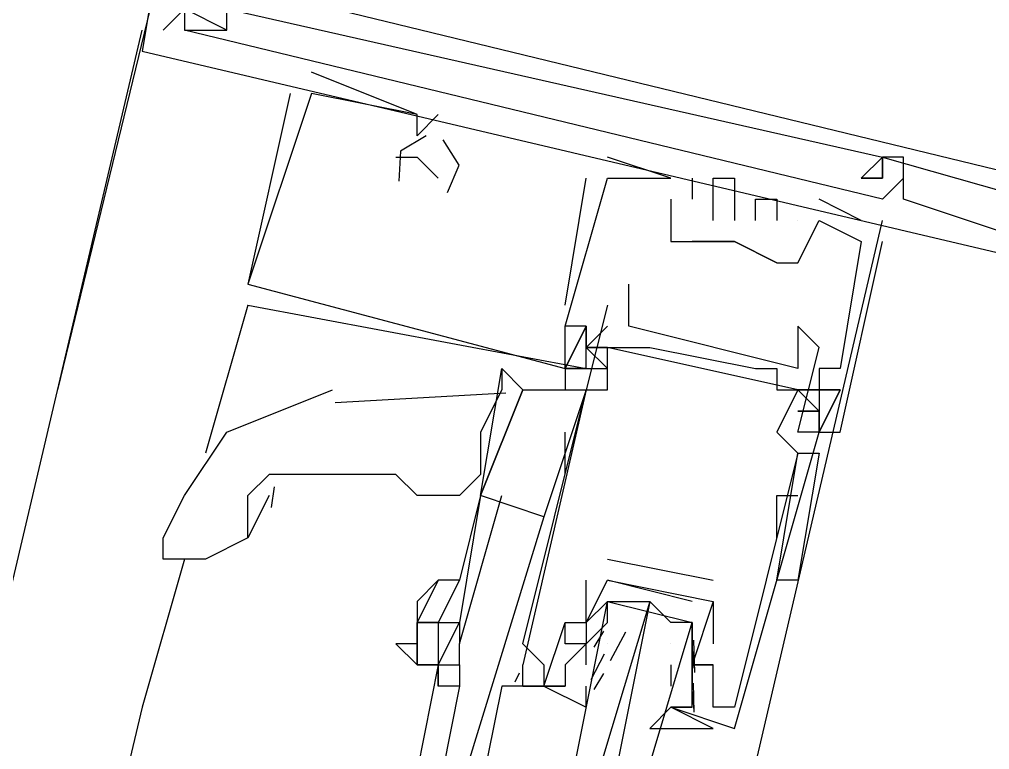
# Model space of a CAD drawing. Header units: feet. Extents: x -84 to 198, y -22 to 181.
# Drawn here: x 115.403 to 116.014, y 67.391 to 67.851 of the extents above; entities that cross this region are included whole.
import ezdxf

# ---------------------------------------------------------------- set-up
doc = ezdxf.new("R2010")
doc.units = ezdxf.units.FT
doc.layers.add('A-LINEA', color=7, linetype='CONTINUOUS')

msp = doc.modelspace()

# ---------------------------------------------------------------- linework, layer by layer
at = {"layer": 'A-LINEA'}
for p, q in [((115.5467, 68.1111), (115.4267, 67.6178)), ((113.8267, 60.8178), (115.48, 67.8444)), ((115.4933, 67.8444), (115.4933, 67.8444)), ((115.4933, 67.8444), (115.4933, 67.8444)), ((115.4933, 67.8444), (115.4933, 67.8444)), ((115.5067, 67.8444), (115.5067, 67.8444)), ((115.5067, 67.8444), (115.5067, 67.8444)), ((115.5067, 67.8444), (115.5067, 67.8444)), ((115.5067, 67.8444), (115.5067, 67.8444)), ((115.5067, 67.8444), (115.5067, 67.8444)), ((115.5067, 67.8444), (115.5067, 67.8444)), ((115.5333, 67.8444), (115.5333, 67.8444)), ((115.5333, 67.8444), (115.5333, 67.8444)), ((115.5333, 67.8444), (115.5333, 67.8444)), ((115.5333, 67.8444), (115.5333, 67.8444)), ((115.5333, 67.8444), (115.5333, 67.8444)), ((115.5333, 67.8444), (115.5333, 67.8444)), ((115.48, 67.8311), (115.48, 67.8311)), ((115.48, 67.8311), (115.48, 67.8311)), ((115.48, 67.8311), (115.48, 67.8311)), ((115.6533, 67.7911), (115.5867, 67.8178)), ((115.5867, 67.8178), (115.5867, 67.8178)), ((115.6533, 67.7911), (115.5867, 67.8178)), ((115.5867, 67.8178), (115.5867, 67.8178)), ((115.6533, 67.7911), (115.5867, 67.8178)), ((115.5867, 67.8178), (115.5867, 67.8178)), ((115.5733, 67.8044), (115.5467, 67.6844)), ((115.5733, 67.8044), (115.5467, 67.6844)), ((115.5733, 67.8044), (115.5467, 67.6844)), ((115.5733, 67.8044), (115.5733, 67.8044)), ((115.5733, 67.8044), (115.5733, 67.8044)), ((115.5733, 67.8044), (115.5733, 67.8044)), ((115.5867, 67.8044), (115.5867, 67.8044)), ((115.5867, 67.8044), (115.5867, 67.8044)), ((115.5867, 67.8044), (115.5867, 67.8044)), ((115.6667, 67.7911), (115.6533, 67.7778)), ((115.6533, 67.7911), (115.6533, 67.7911)), ((115.6533, 67.7911), (115.6533, 67.7911)), ((115.6667, 67.7911), (115.6533, 67.7778)), ((115.6533, 67.7911), (115.6533, 67.7911)), ((115.6533, 67.7911), (115.6533, 67.7911)), ((115.6667, 67.7911), (115.6533, 67.7778)), ((115.6533, 67.7911), (115.6533, 67.7911)), ((115.6533, 67.7911), (115.6533, 67.7911)), ((115.6667, 67.7911), (115.6667, 67.7911)), ((115.6667, 67.7911), (115.6667, 67.7911)), ((115.6667, 67.7911), (115.6667, 67.7911)), ((115.6533, 67.7778), (115.6533, 67.7778)), ((115.6533, 67.7778), (115.6533, 67.7778)), ((115.6533, 67.7778), (115.6533, 67.7778)), ((115.6533, 67.7778), (115.6533, 67.7778)), ((115.6533, 67.7778), (115.6533, 67.7778)), ((115.6533, 67.7778), (115.6533, 67.7778)), ((115.64, 67.7644), (115.64, 67.7644)), ((115.64, 67.7644), (115.64, 67.7644)), ((115.64, 67.7644), (115.64, 67.7644)), ((115.6533, 67.7644), (115.6533, 67.7644)), ((115.6533, 67.7644), (115.6533, 67.7644)), ((115.6533, 67.7644), (115.6533, 67.7644)), ((115.7733, 67.7644), (115.7733, 67.7644)), ((115.7733, 67.7644), (115.7733, 67.7644)), ((115.7733, 67.7644), (115.7733, 67.7644)), ((115.9467, 67.7644), (115.9467, 67.7644)), ((115.9467, 67.7644), (115.9467, 67.7644)), ((115.9467, 67.7644), (115.9467, 67.7644)), ((115.9467, 67.7644), (115.9467, 67.7644)), ((115.9467, 67.7644), (115.9467, 67.7644)), ((115.9467, 67.7644), (115.9467, 67.7644)), ((115.9467, 67.7644), (115.9467, 67.7644)), ((115.9467, 67.7644), (115.9467, 67.7644)), ((115.9467, 67.7644), (115.9467, 67.7644)), ((115.96, 67.7644), (115.96, 67.7644)), ((115.96, 67.7644), (115.96, 67.7644)), ((115.96, 67.7644), (115.96, 67.7644)), ((115.6667, 67.7511), (115.6667, 67.7511)), ((115.6667, 67.7511), (115.6667, 67.7511)), ((115.6667, 67.7511), (115.6667, 67.7511)), ((115.7467, 67.6711), (115.76, 67.7511)), ((115.7467, 67.6711), (115.76, 67.7511)), ((115.7467, 67.6711), (115.76, 67.7511)), ((115.76, 67.7511), (115.76, 67.7511)), ((115.76, 67.7511), (115.76, 67.7511)), ((115.76, 67.7511), (115.76, 67.7511)), ((115.7733, 67.7511), (115.7733, 67.7511)), ((115.7733, 67.7511), (115.7733, 67.7511)), ((115.7733, 67.7511), (115.7733, 67.7511)), ((115.7733, 67.7511), (115.7733, 67.7511)), ((115.7733, 67.7511), (115.7733, 67.7511)), ((115.7733, 67.7511), (115.7733, 67.7511)), ((115.8133, 67.7511), (115.8133, 67.7511)), ((115.8133, 67.7511), (115.8133, 67.7511)), ((115.8133, 67.7511), (115.8133, 67.7511)), ((115.8133, 67.7511), (115.8133, 67.7511)), ((115.8133, 67.7511), (115.8133, 67.7511)), ((115.8133, 67.7511), (115.8133, 67.7511)), ((115.8267, 67.7511), (115.8267, 67.7511)), ((115.8267, 67.7511), (115.8267, 67.7511)), ((115.8267, 67.7511), (115.8267, 67.7511)), ((115.84, 67.7511), (115.84, 67.7511)), ((115.84, 67.7511), (115.84, 67.7511)), ((115.84, 67.7511), (115.84, 67.7511)), ((115.8533, 67.7511), (115.8533, 67.7511)), ((115.8533, 67.7511), (115.8533, 67.7511)), ((115.8533, 67.7511), (115.8533, 67.7511)), ((115.9333, 67.7511), (115.9333, 67.7511)), ((115.9333, 67.7511), (115.9333, 67.7511)), ((115.9333, 67.7511), (115.9333, 67.7511)), ((115.9467, 67.7511), (115.9467, 67.7511)), ((115.9467, 67.7511), (115.9467, 67.7511)), ((115.9467, 67.7511), (115.9467, 67.7511)), ((115.9467, 67.7511), (115.9467, 67.7511)), ((115.9467, 67.7511), (115.9467, 67.7511)), ((115.9467, 67.7511), (115.9467, 67.7511)), ((115.96, 67.7511), (115.96, 67.7511)), ((115.96, 67.7511), (115.96, 67.7511)), ((115.96, 67.7511), (115.96, 67.7511)), ((115.8133, 67.7378), (115.8133, 67.7378)), ((115.8133, 67.7378), (115.8133, 67.7378)), ((115.8133, 67.7378), (115.8133, 67.7378)), ((115.8267, 67.7378), (115.8267, 67.7378)), ((115.8267, 67.7378), (115.8267, 67.7378)), ((115.8267, 67.7378), (115.8267, 67.7378)), ((115.8533, 67.7378), (115.8533, 67.7378)), ((115.8533, 67.7378), (115.8533, 67.7378)), ((115.8533, 67.7378), (115.8533, 67.7378)), ((115.8667, 67.7378), (115.8667, 67.7378)), ((115.8667, 67.7378), (115.8667, 67.7378)), ((115.8667, 67.7378), (115.8667, 67.7378)), ((115.88, 67.7378), (115.88, 67.7378)), ((115.88, 67.7378), (115.88, 67.7378)), ((115.88, 67.7378), (115.88, 67.7378)), ((115.9067, 67.7378), (115.9067, 67.7378)), ((115.9067, 67.7378), (115.9067, 67.7378)), ((115.9067, 67.7378), (115.9067, 67.7378)), ((115.9467, 67.7378), (115.9467, 67.7378)), ((115.9467, 67.7378), (115.9467, 67.7378)), ((115.9467, 67.7378), (115.9467, 67.7378)), ((115.96, 67.7378), (115.96, 67.7378)), ((115.96, 67.7378), (115.96, 67.7378)), ((115.96, 67.7378), (115.96, 67.7378)), ((115.84, 67.7244), (115.84, 67.7244)), ((115.84, 67.7244), (115.84, 67.7244)), ((115.84, 67.7244), (115.84, 67.7244)), ((115.8533, 67.7244), (115.8533, 67.7244)), ((115.8533, 67.7244), (115.8533, 67.7244)), ((115.8533, 67.7244), (115.8533, 67.7244)), ((115.8533, 67.3244), (115.9467, 67.7244)), ((115.8667, 67.7244), (115.8667, 67.7244)), ((115.8667, 67.7244), (115.8667, 67.7244)), ((115.8667, 67.7244), (115.8667, 67.7244)), ((115.88, 67.7244), (115.88, 67.7244)), ((115.88, 67.7244), (115.88, 67.7244)), ((115.88, 67.7244), (115.88, 67.7244)), ((115.8933, 67.7244), (115.8933, 67.7244)), ((115.8933, 67.7244), (115.8933, 67.7244)), ((115.8933, 67.7244), (115.8933, 67.7244)), ((115.8933, 67.7244), (115.8933, 67.7244)), ((115.8933, 67.7244), (115.8933, 67.7244)), ((115.8933, 67.7244), (115.8933, 67.7244)), ((115.9067, 67.7244), (115.9067, 67.7244)), ((115.9067, 67.7244), (115.9067, 67.7244)), ((115.9067, 67.7244), (115.9067, 67.7244)), ((115.9067, 67.7244), (115.9067, 67.7244)), ((115.9067, 67.7244), (115.9067, 67.7244)), ((115.9067, 67.7244), (115.9067, 67.7244)), ((115.9333, 67.7244), (115.9333, 67.7244)), ((115.9333, 67.7244), (115.9333, 67.7244)), ((115.9333, 67.7244), (115.9333, 67.7244)), ((115.8133, 67.7111), (115.8133, 67.7111)), ((115.8133, 67.7111), (115.8133, 67.7111)), ((115.8133, 67.7111), (115.8133, 67.7111)), ((115.8267, 67.7111), (115.8267, 67.7111)), ((115.8267, 67.7111), (115.8267, 67.7111)), ((115.8267, 67.7111), (115.8267, 67.7111)), ((115.8267, 67.7111), (115.8267, 67.7111)), ((115.8533, 67.7111), (115.8533, 67.7111)), ((115.8533, 67.7111), (115.8533, 67.7111)), ((115.8533, 67.7111), (115.8533, 67.7111)), ((115.8533, 67.7111), (115.8533, 67.7111)), ((115.8533, 67.7111), (115.8533, 67.7111)), ((115.9333, 67.7111), (115.9333, 67.7111)), ((115.9333, 67.7111), (115.9333, 67.7111)), ((115.9333, 67.7111), (115.9333, 67.7111)), ((115.9467, 67.7111), (115.9467, 67.7111)), ((115.9467, 67.7111), (115.9467, 67.7111)), ((115.9467, 67.7111), (115.9467, 67.7111)), ((115.88, 67.6978), (115.88, 67.6978)), ((115.88, 67.6978), (115.88, 67.6978)), ((115.88, 67.6978), (115.88, 67.6978)), ((115.8933, 67.6978), (115.8933, 67.6978)), ((115.8933, 67.6978), (115.8933, 67.6978)), ((115.8933, 67.6978), (115.8933, 67.6978)), ((115.5467, 67.6844), (115.5467, 67.6844)), ((115.5467, 67.6844), (115.5467, 67.6844)), ((115.5467, 67.6844), (115.5467, 67.6844)), ((115.5467, 67.6844), (115.5467, 67.6844)), ((115.5467, 67.6844), (115.5467, 67.6844)), ((115.5467, 67.6844), (115.5467, 67.6844)), ((115.7867, 67.6844), (115.7867, 67.6844)), ((115.5467, 67.6711), (115.52, 67.5778)), ((115.5467, 67.6711), (115.5467, 67.6711)), ((115.5467, 67.6711), (115.5467, 67.6711)), ((115.5467, 67.6711), (115.5467, 67.6711)), ((115.5467, 67.6711), (115.5467, 67.6711)), ((115.5467, 67.6711), (115.5467, 67.6711)), ((115.5467, 67.6711), (115.5467, 67.6711)), ((115.7467, 67.6711), (115.7467, 67.6711)), ((115.7467, 67.6711), (115.7467, 67.6711)), ((115.7467, 67.6711), (115.7467, 67.6711)), ((115.7733, 67.6711), (115.76, 67.6178)), ((115.7733, 67.6711), (115.7733, 67.6711)), ((115.7867, 67.6711), (115.7867, 67.6711)), ((115.7467, 67.6578), (115.7467, 67.6578)), ((115.7467, 67.6578), (115.7467, 67.6578)), ((115.7467, 67.6578), (115.7467, 67.6578)), ((115.7467, 67.6578), (115.7467, 67.6578)), ((115.7467, 67.6578), (115.7467, 67.6578)), ((115.7467, 67.6578), (115.7467, 67.6578)), ((115.76, 67.6444), (115.7733, 67.6578)), ((115.76, 67.6444), (115.76, 67.6578)), ((115.76, 67.6578), (115.76, 67.6578)), ((115.76, 67.6578), (115.76, 67.6578)), ((115.76, 67.6444), (115.7733, 67.6578)), ((115.76, 67.6444), (115.76, 67.6578)), ((115.76, 67.6578), (115.76, 67.6578)), ((115.76, 67.6578), (115.76, 67.6578)), ((115.76, 67.6444), (115.7733, 67.6578)), ((115.76, 67.6444), (115.76, 67.6578)), ((115.76, 67.6578), (115.76, 67.6578)), ((115.76, 67.6578), (115.76, 67.6578)), ((115.7867, 67.6578), (115.7867, 67.6578)), ((115.8933, 67.6578), (115.8933, 67.6578)), ((115.76, 67.6444), (115.76, 67.6444)), ((115.76, 67.6444), (115.76, 67.6444)), ((115.76, 67.6444), (115.76, 67.6444)), ((115.7733, 67.6444), (115.7733, 67.6444)), ((115.8933, 67.6178), (115.7733, 67.6444)), ((115.8933, 67.6178), (115.7733, 67.6444)), ((115.8933, 67.6178), (115.7733, 67.6444)), ((115.7867, 67.6444), (115.7867, 67.6444)), ((115.8, 67.6444), (115.8, 67.6444)), ((115.8933, 67.6444), (115.8933, 67.6444)), ((115.9067, 67.6444), (115.9067, 67.6444)), ((115.7067, 67.6311), (115.7067, 67.6311)), ((115.7467, 67.6311), (115.7467, 67.6178)), ((115.7467, 67.6311), (115.7467, 67.6311)), ((115.7467, 67.6311), (115.7467, 67.6311)), ((115.7467, 67.6311), (115.7467, 67.6311)), ((115.7467, 67.6311), (115.7467, 67.6311)), ((115.7467, 67.6311), (115.7467, 67.6311)), ((115.7467, 67.6311), (115.7467, 67.6311)), ((115.76, 67.6311), (115.7733, 67.6311)), ((115.76, 67.6311), (115.76, 67.6311)), ((115.76, 67.6311), (115.7733, 67.6311)), ((115.76, 67.6311), (115.76, 67.6311)), ((115.76, 67.6311), (115.7733, 67.6311)), ((115.76, 67.6311), (115.76, 67.6311)), ((115.8667, 67.6311), (115.8667, 67.6311)), ((115.88, 67.6311), (115.88, 67.6311)), ((115.8933, 67.6311), (115.8933, 67.6311)), ((115.9067, 67.6311), (115.9067, 67.6311)), ((115.9067, 67.6311), (115.9067, 67.6311)), ((115.9067, 67.6311), (115.9067, 67.6311)), ((115.92, 67.6311), (115.92, 67.6311)), ((115.92, 67.6311), (115.92, 67.6311)), ((115.92, 67.6311), (115.92, 67.6311)), ((115.7093, 67.6157), (115.6017, 67.6095)), ((115.76, 67.6178), (115.72, 67.4444)), ((115.76, 67.6178), (115.7333, 67.5378)), ((115.76, 67.6178), (115.76, 67.6178)), ((115.76, 67.6178), (115.76, 67.6178)), ((115.76, 67.6178), (115.76, 67.6178)), ((115.7733, 67.6178), (115.7733, 67.6178)), ((115.88, 67.6178), (115.88, 67.6178)), ((115.8933, 67.6178), (115.8933, 67.6178)), ((115.9067, 67.6178), (115.8933, 67.6178)), ((115.9067, 67.6178), (115.9067, 67.6178)), ((115.9067, 67.6178), (115.9067, 67.6178)), ((115.9067, 67.6178), (115.9067, 67.6178)), ((115.9067, 67.6178), (115.9067, 67.6178)), ((115.92, 67.6178), (115.92, 67.6178)), ((115.92, 67.6178), (115.92, 67.6178)), ((115.92, 67.6178), (115.92, 67.6178)), ((115.9067, 67.6044), (115.9067, 67.6044)), ((115.9067, 67.6044), (115.9067, 67.6044)), ((115.9067, 67.6044), (115.9067, 67.6044)), ((115.9067, 67.6044), (115.9067, 67.6044)), ((115.5333, 67.5911), (115.5333, 67.5911)), ((115.7467, 67.5644), (115.7467, 67.5911)), ((115.88, 67.5911), (115.88, 67.5911)), ((115.8933, 67.5911), (115.8933, 67.5911)), ((115.9067, 67.5911), (115.9067, 67.5911)), ((115.9067, 67.5911), (115.9067, 67.5911)), ((115.9067, 67.5911), (115.9067, 67.5911)), ((115.9067, 67.5911), (115.9067, 67.5911)), ((115.9067, 67.5911), (115.9067, 67.5911)), ((115.9067, 67.5911), (115.9067, 67.5911)), ((115.9067, 67.5911), (115.9067, 67.5911)), ((115.92, 67.5911), (115.92, 67.5911)), ((115.92, 67.5911), (115.92, 67.5911)), ((115.92, 67.5911), (115.92, 67.5911)), ((115.88, 67.4978), (115.8933, 67.5778)), ((115.88, 67.4978), (115.8933, 67.5778)), ((115.8933, 67.5778), (115.8933, 67.5778)), ((115.9067, 67.5778), (115.9067, 67.5778)), ((115.5632, 67.5566), (115.5614, 67.5437)), ((115.56, 67.5511), (115.5467, 67.5244)), ((115.5467, 67.5244), (115.5467, 67.5511)), ((115.68, 67.5511), (115.68, 67.5511)), ((115.6933, 67.5511), (115.68, 67.4978)), ((115.6933, 67.5511), (115.6933, 67.5511)), ((115.6933, 67.5511), (115.6933, 67.5511)), ((115.88, 67.5244), (115.88, 67.5511)), ((115.88, 67.5511), (115.8933, 67.5511)), ((115.7333, 67.5378), (115.68, 67.3644)), ((115.88, 67.5244), (115.88, 67.5244)), ((115.5067, 67.5111), (115.48, 67.4178)), ((115.7733, 67.5111), (115.84, 67.4978)), ((115.7733, 67.5111), (115.7733, 67.5111)), ((115.76, 67.4711), (115.76, 67.4978)), ((115.76, 67.4978), (115.76, 67.4978)), ((115.7733, 67.4978), (115.7733, 67.4978)), ((115.7733, 67.4978), (115.7733, 67.4978)), ((115.8267, 67.4844), (115.7733, 67.4978)), ((115.84, 67.4978), (115.84, 67.4978)), ((115.8933, 67.4978), (115.8933, 67.4978)), ((115.8, 67.4844), (115.8, 67.4844)), ((115.84, 67.4844), (115.84, 67.4844)), ((115.84, 67.4844), (115.84, 67.4844)), ((115.7467, 67.4711), (115.7467, 67.4711)), ((115.7467, 67.4711), (115.7467, 67.4711)), ((115.76, 67.4711), (115.76, 67.4711)), ((115.76, 67.4711), (115.76, 67.4711)), ((115.7733, 67.4711), (115.7733, 67.4711)), ((115.7649, 67.4556), (115.7711, 67.4657)), ((115.7753, 67.4473), (115.785, 67.4652)), ((115.6533, 67.4578), (115.64, 67.4578)), ((115.72, 67.4578), (115.72, 67.4578)), ((115.7467, 67.4578), (115.7467, 67.4578)), ((115.76, 67.4578), (115.76, 67.4578)), ((115.76, 67.4444), (115.76, 67.4578)), ((115.7733, 67.4578), (115.7733, 67.4578)), ((115.8133, 67.4578), (115.8133, 67.4578)), ((115.8275, 67.46), (115.8281, 67.4396)), ((115.84, 67.4578), (115.84, 67.4578)), ((115.7631, 67.4352), (115.7715, 67.4515)), ((115.8268, 67.4542), (115.8278, 67.4423)), ((115.6533, 67.4444), (115.6533, 67.4444)), ((115.6667, 67.4444), (115.6533, 67.3778)), ((115.6667, 67.4444), (115.6667, 67.4311)), ((115.6667, 67.4444), (115.6667, 67.4444)), ((115.68, 67.4444), (115.68, 67.4311)), ((115.72, 67.4444), (115.72, 67.4444)), ((115.7333, 67.4444), (115.7333, 67.4444)), ((115.76, 67.4444), (115.76, 67.4444)), ((115.8133, 67.4444), (115.8133, 67.4311)), ((115.8133, 67.4444), (115.8133, 67.4444)), ((115.8267, 67.4444), (115.8267, 67.4444)), ((115.8267, 67.4444), (115.8267, 67.4444)), ((115.84, 67.4444), (115.84, 67.4444)), ((115.84, 67.4444), (115.84, 67.4444)), ((115.7151, 67.4338), (115.7179, 67.4394)), ((115.7151, 67.4338), (115.7179, 67.4394)), ((115.7151, 67.4338), (115.7179, 67.4394)), ((115.7649, 67.4289), (115.7711, 67.4391)), ((115.68, 67.4311), (115.6667, 67.3644)), ((115.7067, 67.4311), (115.7067, 67.4311)), ((115.7067, 67.4311), (115.7067, 67.4311)), ((115.7067, 67.4311), (115.7067, 67.4311)), ((115.72, 67.4311), (115.7467, 67.4311)), ((115.72, 67.4311), (115.72, 67.4311)), ((115.7333, 67.4311), (115.7333, 67.4311)), ((115.7467, 67.4311), (115.7467, 67.4311)), ((115.8133, 67.4311), (115.8133, 67.4311)), ((115.8267, 67.4311), (115.8267, 67.4311)), ((115.8274, 67.4329), (115.8277, 67.4146)), ((115.8268, 67.4276), (115.8278, 67.4157)), ((115.48, 67.4178), (114.7733, 64.4178)), ((115.8133, 67.4178), (115.8133, 67.4178)), ((115.8267, 67.4178), (115.8267, 67.4178)), ((115.84, 67.4178), (115.84, 67.4178)), ((115.8533, 67.4178), (115.8533, 67.4178)), ((115.8533, 67.4044), (115.8533, 67.4044))]:
    msp.add_line(p, q, dxfattribs=at)
for points in [[(115.5067, 67.9911), (115.48, 67.8311), (116.16, 67.6711), (116.16, 67.6844), (116.1467, 67.6844)], [(115.5067, 67.9911), (115.48, 67.8311), (116.16, 67.6711), (116.16, 67.6844), (116.1467, 67.6844)], [(115.5067, 67.9911), (115.48, 67.8311), (116.16, 67.6711), (116.16, 67.6844), (116.1467, 67.6844)], [(115.4933, 67.8444), (115.5067, 67.8578), (115.52, 67.8578), (115.5067, 67.8711), (115.5333, 67.9644)], [(115.4933, 67.8444), (115.5067, 67.8578), (115.52, 67.8578), (115.5067, 67.8711), (115.5333, 67.9644)], [(115.4933, 67.8444), (115.5067, 67.8578), (115.52, 67.8578), (115.5067, 67.8711), (115.5333, 67.9644)], [(116.0533, 67.8444), (116.04, 67.7511), (115.5467, 67.8711), (115.56, 67.9511)], [(116.0533, 67.8444), (116.04, 67.7511), (115.5467, 67.8711), (115.56, 67.9511)], [(116.0533, 67.8444), (116.04, 67.7511), (115.5467, 67.8711), (115.56, 67.9511)], [(116.1067, 67.9378), (116.0933, 67.9378), (116.0933, 67.9244), (116.04, 67.7111), (115.96, 67.7378), (115.96, 67.7644), (115.9467, 67.7644), (115.9467, 67.7511)], [(116.1067, 67.9378), (116.0933, 67.9378), (116.0933, 67.9244), (116.04, 67.7111), (115.96, 67.7378), (115.96, 67.7644), (115.9467, 67.7644), (115.9467, 67.7511)], [(116.1067, 67.9378), (116.0933, 67.9378), (116.0933, 67.9244), (116.04, 67.7111), (115.96, 67.7378), (115.96, 67.7644), (115.9467, 67.7644), (115.9467, 67.7511)], [(115.5333, 67.8444), (115.5067, 67.8578), (115.5067, 67.8444), (115.5333, 67.8444), (115.5333, 67.8578), (115.9467, 67.7644), (115.9333, 67.7511), (115.9467, 67.7511), (115.9467, 67.7644), (116.04, 67.7378)], [(115.5333, 67.8444), (115.5067, 67.8578), (115.5067, 67.8444), (115.5333, 67.8444), (115.5333, 67.8578), (115.9467, 67.7644), (115.9333, 67.7511), (115.9467, 67.7511), (115.9467, 67.7644), (116.04, 67.7378)], [(115.5333, 67.8444), (115.5067, 67.8578), (115.5067, 67.8444), (115.5333, 67.8444), (115.5333, 67.8578), (115.9467, 67.7644), (115.9333, 67.7511), (115.9467, 67.7511), (115.9467, 67.7644), (116.04, 67.7378)], [(115.96, 67.7511), (115.9467, 67.7378), (115.5067, 67.8444)], [(115.96, 67.7511), (115.9467, 67.7378), (115.5067, 67.8444)], [(115.96, 67.7511), (115.9467, 67.7378), (115.5067, 67.8444)], [(115.6533, 67.7778), (115.6533, 67.7911), (115.5867, 67.8044), (115.5467, 67.6844), (115.7467, 67.6311), (115.7467, 67.6578), (115.7467, 67.6578)], [(115.6533, 67.7778), (115.6533, 67.7911), (115.5867, 67.8044), (115.5467, 67.6844), (115.7467, 67.6311), (115.7467, 67.6578), (115.7467, 67.6578)], [(115.6533, 67.7778), (115.6533, 67.7911), (115.5867, 67.8044), (115.5467, 67.6844), (115.7467, 67.6311), (115.7467, 67.6578), (115.7467, 67.6578)], [(115.659, 67.7778), (115.6428, 67.7681), (115.6419, 67.7493)], [(115.659, 67.7778), (115.6428, 67.7681), (115.6419, 67.7493)], [(115.659, 67.7778), (115.6428, 67.7681), (115.6419, 67.7493)], [(115.6724, 67.7421), (115.6799, 67.7593), (115.6698, 67.7752)], [(115.6724, 67.7421), (115.6799, 67.7593), (115.6698, 67.7752)], [(115.6724, 67.7421), (115.6799, 67.7593), (115.6698, 67.7752)], [(115.64, 67.7644), (115.6533, 67.7644), (115.6533, 67.7644), (115.6667, 67.7511)], [(115.64, 67.7644), (115.6533, 67.7644), (115.6533, 67.7644), (115.6667, 67.7511)], [(115.64, 67.7644), (115.6533, 67.7644), (115.6533, 67.7644), (115.6667, 67.7511)], [(115.8133, 67.7511), (115.8133, 67.7511), (115.7733, 67.7644)], [(115.8133, 67.7511), (115.8133, 67.7511), (115.7733, 67.7644)], [(115.8133, 67.7511), (115.8133, 67.7511), (115.7733, 67.7644)], [(115.9467, 67.7511), (115.9333, 67.7511), (115.9333, 67.7511), (115.9467, 67.7644)], [(115.9467, 67.7511), (115.9333, 67.7511), (115.9333, 67.7511), (115.9467, 67.7644)], [(115.9467, 67.7511), (115.9333, 67.7511), (115.9333, 67.7511), (115.9467, 67.7644)], [(115.5467, 67.6711), (115.76, 67.6311), (115.7467, 67.6311), (115.76, 67.6578), (115.76, 67.6444), (115.76, 67.6578), (115.7467, 67.6578), (115.7733, 67.7511), (115.8133, 67.7511)], [(115.5467, 67.6711), (115.76, 67.6311), (115.7467, 67.6311), (115.76, 67.6578), (115.76, 67.6444), (115.76, 67.6578), (115.7467, 67.6578), (115.7733, 67.7511), (115.8133, 67.7511)], [(115.5467, 67.6711), (115.76, 67.6311), (115.7467, 67.6311), (115.76, 67.6578), (115.76, 67.6444), (115.76, 67.6578), (115.7467, 67.6578), (115.7733, 67.7511), (115.8133, 67.7511)], [(115.8267, 67.7511), (115.8267, 67.7378), (115.8267, 67.7378)], [(115.8267, 67.7511), (115.8267, 67.7378), (115.8267, 67.7378)], [(115.8267, 67.7511), (115.8267, 67.7378), (115.8267, 67.7378)], [(115.84, 67.7244), (115.84, 67.7511), (115.8533, 67.7511), (115.8533, 67.7378), (115.8533, 67.7244), (115.8533, 67.7244)], [(115.84, 67.7244), (115.84, 67.7511), (115.8533, 67.7511), (115.8533, 67.7378), (115.8533, 67.7244), (115.8533, 67.7244)], [(115.84, 67.7244), (115.84, 67.7511), (115.8533, 67.7511), (115.8533, 67.7378), (115.8533, 67.7244), (115.8533, 67.7244)], [(115.8133, 67.7378), (115.8133, 67.7111), (115.8267, 67.7111), (115.8533, 67.7111), (115.88, 67.6978), (115.8933, 67.6978), (115.9067, 67.7244), (115.9333, 67.7111), (115.92, 67.6311), (115.9067, 67.6311), (115.9067, 67.6178), (115.92, 67.6178), (115.9067, 67.5911), (115.9067, 67.6044), (115.9067, 67.5911), (115.92, 67.5911), (115.9467, 67.7111)], [(115.8133, 67.7378), (115.8133, 67.7111), (115.8267, 67.7111), (115.8533, 67.7111), (115.88, 67.6978), (115.8933, 67.6978), (115.9067, 67.7244), (115.9333, 67.7111), (115.92, 67.6311), (115.9067, 67.6311), (115.9067, 67.6178), (115.92, 67.6178), (115.9067, 67.5911), (115.9067, 67.6044), (115.9067, 67.5911), (115.92, 67.5911), (115.9467, 67.7111)], [(115.8133, 67.7378), (115.8133, 67.7111), (115.8267, 67.7111), (115.8533, 67.7111), (115.88, 67.6978), (115.8933, 67.6978), (115.9067, 67.7244), (115.9333, 67.7111), (115.92, 67.6311), (115.9067, 67.6311), (115.9067, 67.6178), (115.92, 67.6178), (115.9067, 67.5911), (115.9067, 67.6044), (115.9067, 67.5911), (115.92, 67.5911), (115.9467, 67.7111)], [(115.8667, 67.7244), (115.8667, 67.7378), (115.88, 67.7378), (115.88, 67.7244), (115.88, 67.7244)], [(115.8667, 67.7244), (115.8667, 67.7378), (115.88, 67.7378), (115.88, 67.7244), (115.88, 67.7244)], [(115.8667, 67.7244), (115.8667, 67.7378), (115.88, 67.7378), (115.88, 67.7244), (115.88, 67.7244)], [(115.9333, 67.7244), (115.9333, 67.7244), (115.9067, 67.7378)], [(115.9333, 67.7244), (115.9333, 67.7244), (115.9067, 67.7378)], [(115.9333, 67.7244), (115.9333, 67.7244), (115.9067, 67.7378)], [(115.88, 67.6978), (115.8533, 67.7111), (115.8533, 67.7111), (115.8267, 67.7111)], [(115.9067, 67.6444), (115.8933, 67.6578), (115.8933, 67.6311), (115.7867, 67.6578), (115.7867, 67.6844)], [(115.76, 67.6311), (115.76, 67.6311), (115.76, 67.6578), (115.76, 67.6578), (115.7467, 67.6311), (115.76, 67.6311)], [(115.76, 67.6311), (115.76, 67.6311), (115.76, 67.6578), (115.76, 67.6578), (115.7467, 67.6311), (115.76, 67.6311)], [(115.76, 67.6311), (115.76, 67.6311), (115.76, 67.6578), (115.76, 67.6578), (115.7467, 67.6311), (115.76, 67.6311)], [(115.72, 67.4578), (115.76, 67.6178), (115.7733, 67.6178), (115.7733, 67.6444), (115.7867, 67.6444), (115.8, 67.6444), (115.8667, 67.6311), (115.88, 67.6311), (115.88, 67.6178), (115.8933, 67.6178), (115.88, 67.5911), (115.8933, 67.5778), (115.8533, 67.4178), (115.84, 67.4178), (115.84, 67.4444), (115.84, 67.4444)], [(115.7733, 67.6444), (115.76, 67.6444), (115.7733, 67.6444)], [(115.7733, 67.6311), (115.76, 67.6444), (115.7733, 67.6311)], [(115.7733, 67.6311), (115.76, 67.6444), (115.7733, 67.6444), (115.76, 67.6444), (115.7733, 67.6444)], [(115.7733, 67.6444), (115.76, 67.6444), (115.7733, 67.6444)], [(115.7733, 67.6311), (115.76, 67.6444), (115.7733, 67.6311)], [(115.7733, 67.6311), (115.76, 67.6444), (115.7733, 67.6444), (115.76, 67.6444), (115.7733, 67.6444)], [(115.7733, 67.6444), (115.76, 67.6444), (115.7733, 67.6444)], [(115.7733, 67.6311), (115.76, 67.6444), (115.7733, 67.6311)], [(115.7733, 67.6311), (115.76, 67.6444), (115.7733, 67.6444), (115.76, 67.6444), (115.7733, 67.6444)], [(115.8267, 67.4178), (115.8133, 67.4178), (115.8533, 67.4044), (115.9067, 67.5911), (115.8933, 67.5911), (115.9067, 67.6444)], [(115.7067, 67.6311), (115.7067, 67.6178), (115.6933, 67.5911), (115.6933, 67.5644), (115.68, 67.5511)], [(115.6933, 67.5511), (115.6933, 67.5511), (115.7067, 67.6311), (115.72, 67.6178), (115.6933, 67.5511), (115.6933, 67.5511), (115.6933, 67.5511)], [(115.4933, 67.5244), (115.5067, 67.5511), (115.5333, 67.5911), (115.6, 67.6178)], [(115.7333, 67.5378), (115.6933, 67.5511), (115.72, 67.6178), (115.76, 67.6178)], [(115.9067, 67.6044), (115.8933, 67.6178), (115.9067, 67.6178), (115.8933, 67.6178), (115.9067, 67.6044), (115.8933, 67.6044), (115.9067, 67.6044), (115.8933, 67.6044), (115.9067, 67.6044), (115.8933, 67.6044)], [(115.9067, 67.5911), (115.9067, 67.5911), (115.92, 67.6178), (115.9067, 67.6178), (115.9067, 67.5911)], [(115.8933, 67.5778), (115.9067, 67.5778), (115.8933, 67.4978), (115.88, 67.4978)], [(115.68, 67.5511), (115.6667, 67.5511), (115.6533, 67.5511), (115.64, 67.5644), (115.6267, 67.5644), (115.6133, 67.5644), (115.6, 67.5644), (115.5867, 67.5644), (115.5733, 67.5644), (115.56, 67.5644), (115.5467, 67.5511)], [(115.6933, 67.5511), (115.68, 67.4711), (115.68, 67.4578), (115.7067, 67.5511)], [(115.6933, 67.5511), (115.6933, 67.5511), (115.68, 67.4978)], [(115.5467, 67.5244), (115.52, 67.5111), (115.4933, 67.5111), (115.4933, 67.5244)], [(115.68, 67.4978), (115.68, 67.4978), (115.6667, 67.4978), (115.6533, 67.4844)], [(115.6667, 67.4978), (115.6533, 67.4711), (115.6667, 67.4711)], [(115.68, 67.4978), (115.6667, 67.4711), (115.6667, 67.4711), (115.68, 67.4711)], [(115.76, 67.4578), (115.7467, 67.4578), (115.7467, 67.4711), (115.76, 67.4711), (115.7733, 67.4978), (115.84, 67.4844), (115.8267, 67.4444), (115.84, 67.4444), (115.8267, 67.4444), (115.8267, 67.4311)], [(115.6533, 67.4844), (115.6533, 67.4711), (115.6533, 67.4711)], [(115.7733, 67.4844), (115.76, 67.4711), (115.76, 67.4578), (115.7467, 67.4444), (115.7467, 67.4311), (115.7333, 67.4311), (115.76, 67.4178), (115.76, 67.4311)], [(115.7467, 67.3511), (115.7733, 67.4844), (115.7867, 67.4844), (115.8, 67.4844), (115.76, 67.3511)], [(115.76, 67.4578), (115.7733, 67.4711), (115.7733, 67.4844), (115.8267, 67.4711), (115.8267, 67.4578), (115.8267, 67.4444)], [(115.7867, 67.3378), (115.8267, 67.4711), (115.8133, 67.4711), (115.8, 67.4844), (115.7733, 67.3511)], [(115.84, 67.4844), (115.84, 67.4844), (115.84, 67.4578)], [(115.6667, 67.4711), (115.6533, 67.4711), (115.6533, 67.4444), (115.6667, 67.4444)], [(115.6533, 67.4444), (115.6533, 67.4578), (115.6533, 67.4711), (115.6533, 67.4711), (115.6533, 67.4711), (115.6533, 67.4711)], [(115.6667, 67.4711), (115.6667, 67.4444), (115.6667, 67.4444), (115.68, 67.4711)], [(115.72, 67.4578), (115.7333, 67.4444), (115.7333, 67.4311), (115.7467, 67.4711), (115.7467, 67.4711)], [(115.8133, 67.4178), (115.8, 67.4044), (115.8267, 67.4044), (115.84, 67.4044), (115.8133, 67.4178), (115.8267, 67.4178), (115.8267, 67.4311), (115.8267, 67.4444), (115.8267, 67.4578), (115.8267, 67.4711)], [(115.68, 67.4311), (115.6667, 67.4311), (115.6667, 67.4444), (115.6533, 67.4444), (115.64, 67.4578)], [(115.6667, 67.4444), (115.68, 67.4444), (115.68, 67.4578)], [(115.72, 67.4311), (115.7333, 67.4311), (115.72, 67.4311), (115.72, 67.4444)], [(115.72, 67.4311), (115.7333, 67.4311), (115.72, 67.4311), (115.72, 67.4444)], [(115.72, 67.4311), (115.7333, 67.4311), (115.72, 67.4311), (115.72, 67.4444)], [(115.7333, 67.4311), (115.7333, 67.4311), (115.7067, 67.4311), (115.6933, 67.3644)], [(115.7333, 67.4311), (115.7333, 67.4311), (115.7067, 67.4311)], [(115.7333, 67.4311), (115.7333, 67.4311), (115.7067, 67.4311)]]:
    msp.add_lwpolyline(points, dxfattribs=at)

doc.saveas('drawing.dxf')
